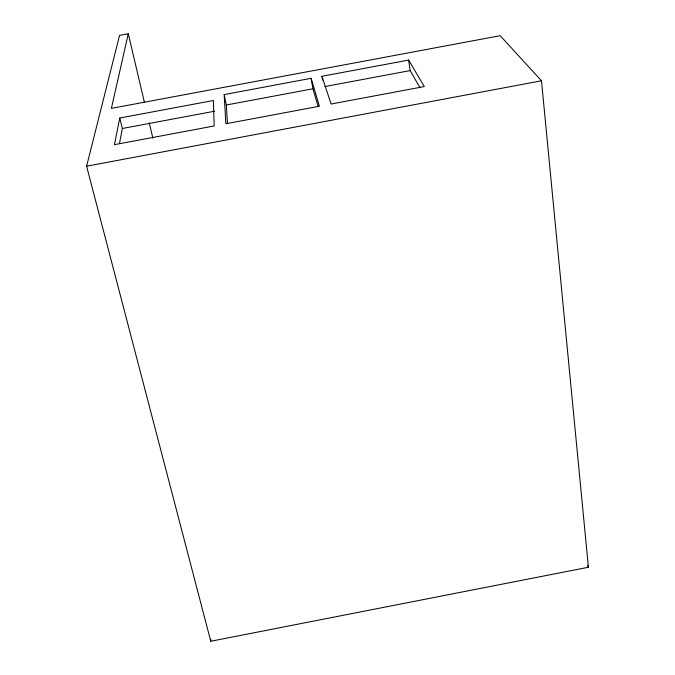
<?xml version="1.0" encoding="UTF-8"?>
<svg xmlns="http://www.w3.org/2000/svg" width="675" height="675" viewBox="0 0 675 675"><rect width="100%" height="100%" fill="white"/><g stroke="black" fill="none" stroke-linecap="round" stroke-linejoin="round"><path stroke-width="1.01" d="M119.475 143.615L122.335 128.495L119.77 118.024L213.393 100.508L214.161 125.963L114.429 144.669L119.77 118.024M128.275 33.75L111.383 108.38L500.192 35.699L541.485 80.789L588.406 567.253L210.769 641.25L86.594 166.219L119.559 35.37L128.275 33.75L144.425 102.355M224.159 94.584L311.116 78.317L319.41 106.228L225.872 123.77L224.159 94.584L226.319 105.013L227.483 123.542M321.967 76.283L408.645 60.075L424.288 86.56L331.079 104.034L321.967 76.283L322.625 80.097M226.319 105.013L312.955 88.788L318.17 106.54M324.802 86.577L410.13 70.597L420.069 87.809M122.335 128.495L214.582 111.215M86.594 166.219L541.485 80.789M587.537 565.338L588.406 567.253M149.243 122.833L152.862 138.198M311.116 78.317L312.955 88.788M408.645 60.075L410.13 70.597M210.743 639.141L210.769 641.25"/></g></svg>
